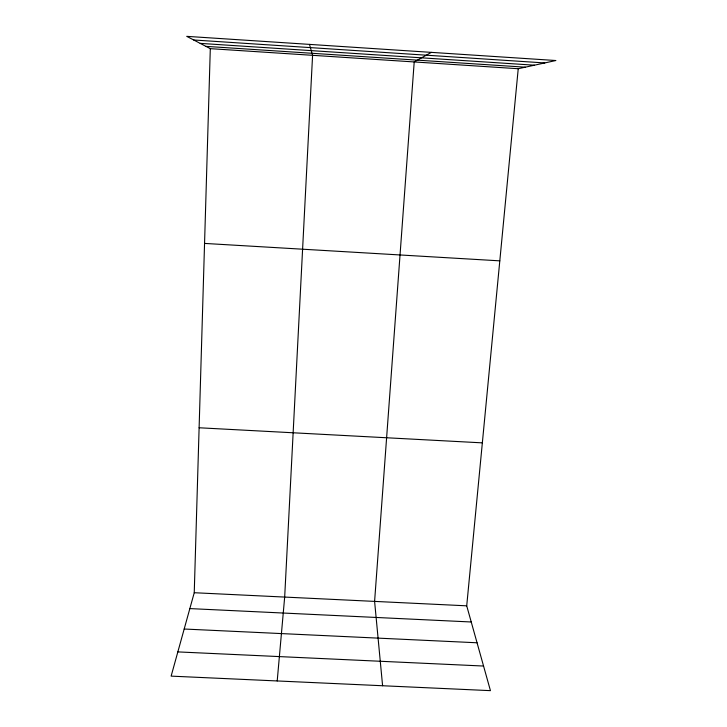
<?xml version="1.0" encoding="UTF-8"?>
<svg xmlns="http://www.w3.org/2000/svg" width="727" height="727" viewBox="0 0 727 727"><rect width="100%" height="100%" fill="white"/><g stroke="black" fill="none" stroke-linecap="round" stroke-linejoin="round"><path stroke-width="1.09" d="M518.233 68.72L466.716 605.827L490.443 690.65L171.127 676.128L194.245 592.723L210.303 48.654L186.73 36.35L555.873 60.523L518.233 68.72L210.303 48.654M277.205 680.954L284.675 597.076L312.583 55.325L309.493 44.392M431.329 52.371L414.208 61.94L374.596 601.402L382.593 685.743M184.185 629.019L477.048 642.777M177.842 651.901L483.555 666.041M194.245 592.723L466.716 605.827M189.847 608.59L471.232 621.985M199.116 427.767L482.346 442.861M204.56 243.418L499.803 260.848M193.691 39.985L544.777 62.94M200.179 43.375L534.418 65.194M205.905 46.364L525.267 67.184"/></g></svg>
